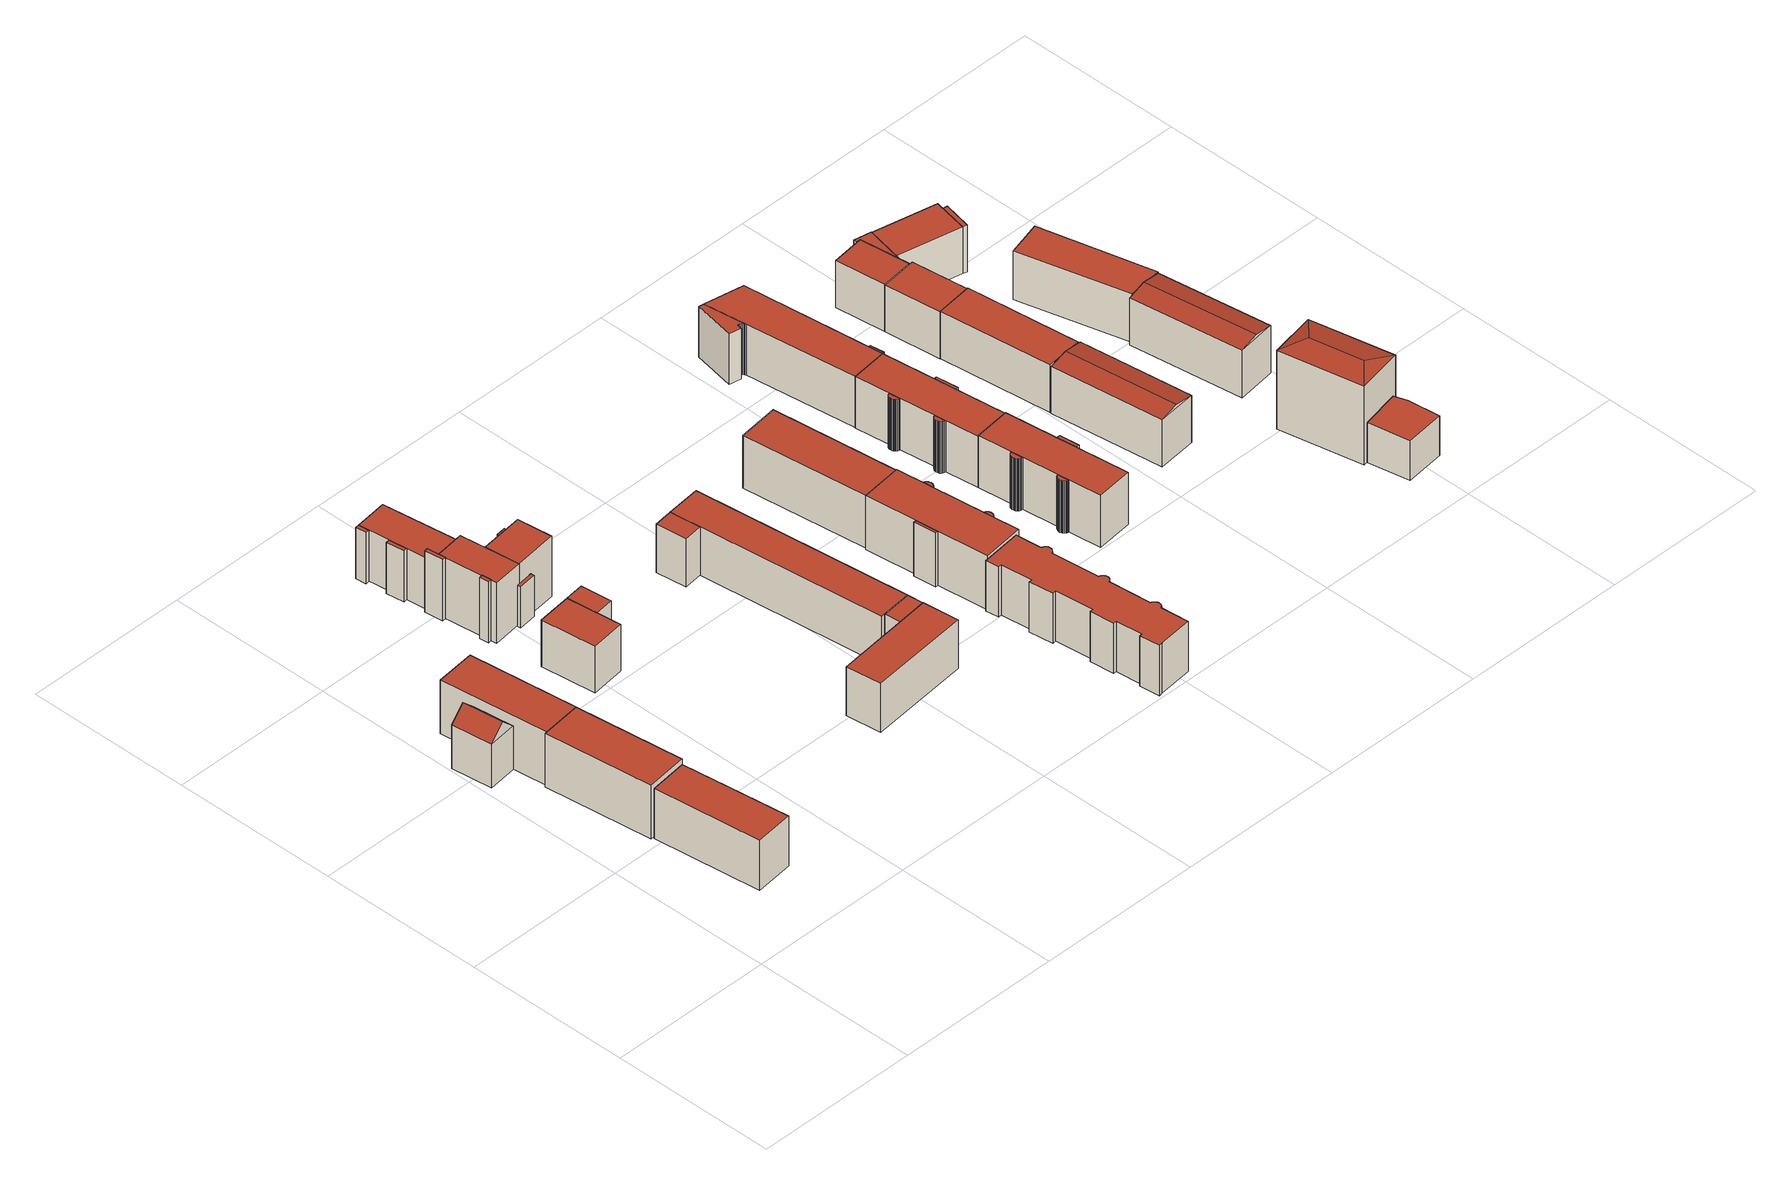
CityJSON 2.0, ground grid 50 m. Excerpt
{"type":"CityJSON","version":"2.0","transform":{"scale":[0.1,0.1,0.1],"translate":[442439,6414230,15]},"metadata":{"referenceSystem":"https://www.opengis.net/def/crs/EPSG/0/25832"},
"CityObjects":{
"building1":{"type":"Building","attributes":{"function":"31001_1010","yearOfConstruction":1978,"roofType":"1000","measuredHeight":16.1,"storeysAboveGround":5},"geometry":[{"type":"Solid","lod":"2","boundaries":[[[[0,1,2,3]],[[4,5,1,0]],[[6,7,5,4]],[[3,2,7,6]],[[4,0,3,6]],[[1,5,7,2]]]],"semantics":{"surfaces":[{"type":"WallSurface"},{"type":"RoofSurface","Flaechenneigung":"90","Flaechenrichtung":"0","Flaechengroesse":"380.455382994518"},{"type":"GroundSurface"}],"values":[[0,0,0,0,1,2]]}}]},
"building2":{"type":"Building","attributes":{"function":"31001_1010","yearOfConstruction":1948,"roofType":"1000","measuredHeight":17.22,"storeysAboveGround":5},"geometry":[{"type":"Solid","lod":"2","boundaries":[[[[8,9,10,11]],[[12,13,9,8]],[[14,15,13,12]],[[11,10,15,14]],[[12,8,11,14]],[[9,13,15,10]]]],"semantics":{"surfaces":[{"type":"WallSurface"},{"type":"RoofSurface","Flaechenneigung":"90","Flaechenrichtung":"0","Flaechengroesse":"412.696350018242"},{"type":"GroundSurface"}],"values":[[0,0,0,0,1,2]]}}]},
"building3":{"type":"Building","attributes":{"function":"31001_1010"},"children":["building3-1","building3-2"]},
"building3-1":{"type":"BuildingPart","attributes":{"roofType":"3100","measuredHeight":18.16,"storeysAboveGround":5},"parents":["building3"],"geometry":[{"type":"Solid","lod":"2","boundaries":[[[[16,17,18,19]],[[20,21,17,16]],[[22,23,21,20]],[[19,18,23,22]],[[16,24,20]],[[22,25,19]],[[19,25,24,16]],[[20,24,25,22]],[[17,21,23,18]]]],"semantics":{"surfaces":[{"type":"WallSurface"},{"type":"RoofSurface","Flaechenneigung":"46.410952858497","Flaechenrichtung":"83.1086391282907","Flaechengroesse":"74.8667655286618"},{"type":"RoofSurface","Flaechenneigung":"46.4108472745548","Flaechenrichtung":"263.121024955686","Flaechengroesse":"74.8646840907442"},{"type":"GroundSurface"}],"values":[[0,0,0,0,0,0,1,2,3]]}}]},
"building3-2":{"type":"BuildingPart","attributes":{"roofType":"1000","measuredHeight":17.25,"storeysAboveGround":5},"parents":["building3"],"geometry":[{"type":"Solid","lod":"2","boundaries":[[[[26,27,28,29]],[[30,31,27,26]],[[32,33,31,30]],[[29,28,33,32]],[[30,26,29,32]],[[27,31,33,28]]]],"semantics":{"surfaces":[{"type":"WallSurface"},{"type":"RoofSurface","Flaechenneigung":"90","Flaechenrichtung":"0","Flaechengroesse":"396.019967495987"},{"type":"GroundSurface"}],"values":[[0,0,0,0,1,2]]}}]},
"building4":{"type":"Building","attributes":{"function":"31001_1010"},"children":["building4-1","building4-2"]},
"building4-1":{"type":"BuildingPart","attributes":{"roofType":"1000","measuredHeight":15.04,"storeysAboveGround":5},"parents":["building4"],"geometry":[{"type":"Solid","lod":"2","boundaries":[[[[34,35,36,37]],[[38,39,35,34]],[[40,41,39,38]],[[37,36,41,40]],[[38,34,37,40]],[[35,39,41,36]]]],"semantics":{"surfaces":[{"type":"WallSurface"},{"type":"RoofSurface","Flaechenneigung":"90","Flaechenrichtung":"0","Flaechengroesse":"172.565308250796"},{"type":"GroundSurface"}],"values":[[0,0,0,0,1,2]]}}]},
"building4-2":{"type":"BuildingPart","attributes":{"roofType":"1000","measuredHeight":15.08,"storeysAboveGround":5},"parents":["building4"],"geometry":[{"type":"Solid","lod":"2","boundaries":[[[[42,43,35,44]],[[45,46,43,42]],[[47,48,46,45]],[[44,35,48,47]],[[45,42,44,47]],[[43,46,48,35]]]],"semantics":{"surfaces":[{"type":"WallSurface"},{"type":"RoofSurface","Flaechenneigung":"90","Flaechenrichtung":"0","Flaechengroesse":"54.0223267567452"},{"type":"GroundSurface"}],"values":[[0,0,0,0,1,2]]}}]},
"building5":{"type":"Building","attributes":{"function":"31001_1010"},"children":["building5-1","building5-2","building5-3","building5-4","building5-5","building5-6","building5-7","building5-8","building5-9","building5-10"]},
"building5-1":{"type":"BuildingPart","attributes":{"roofType":"1000","measuredHeight":16.4,"storeysAboveGround":6},"parents":["building5"],"geometry":[{"type":"Solid","lod":"2","boundaries":[[[[49,50,51,52]],[[53,54,50,49]],[[55,56,54,53]],[[52,51,56,55]],[[53,49,52,55]],[[50,54,56,51]]]],"semantics":{"surfaces":[{"type":"WallSurface"},{"type":"RoofSurface","Flaechenneigung":"90","Flaechenrichtung":"0","Flaechengroesse":"245.229367045518"},{"type":"GroundSurface"}],"values":[[0,0,0,0,1,2]]}}]},
"building5-2":{"type":"BuildingPart","attributes":{"roofType":"1000","measuredHeight":19.39,"storeysAboveGround":6},"parents":["building5"],"geometry":[{"type":"Solid","lod":"2","boundaries":[[[[57,58,59,60]],[[61,62,58,57]],[[63,56,62,61]],[[60,59,56,63]],[[61,57,60,63]],[[58,62,56,59]]]],"semantics":{"surfaces":[{"type":"WallSurface"},{"type":"RoofSurface","Flaechenneigung":"90","Flaechenrichtung":"0","Flaechengroesse":"166.635744183599"},{"type":"GroundSurface"}],"values":[[0,0,0,0,1,2]]}}]},
"building5-3":{"type":"BuildingPart","attributes":{"roofType":"1000","measuredHeight":19.39,"storeysAboveGround":6},"parents":["building5"],"geometry":[{"type":"Solid","lod":"2","boundaries":[[[[64,65,66,67]],[[68,69,65,64]],[[57,58,69,68]],[[67,66,58,57]],[[68,64,67,57]],[[65,69,58,66]]]],"semantics":{"surfaces":[{"type":"WallSurface"},{"type":"RoofSurface","Flaechenneigung":"90","Flaechenrichtung":"0","Flaechengroesse":"140.779600342464"},{"type":"GroundSurface"}],"values":[[0,0,0,0,1,2]]}}]},
"building5-4":{"type":"BuildingPart","attributes":{"roofType":"1000","measuredHeight":16.4,"storeysAboveGround":6},"parents":["building5"],"geometry":[{"type":"Solid","lod":"2","boundaries":[[[[70,71,72,73]],[[74,75,71,70]],[[52,51,75,74]],[[73,72,51,52]],[[74,70,73,52]],[[71,75,51,72]]]],"semantics":{"surfaces":[{"type":"WallSurface"},{"type":"RoofSurface","Flaechenneigung":"90","Flaechenrichtung":"0","Flaechengroesse":"3.63500041927223"},{"type":"GroundSurface"}],"values":[[0,0,0,0,1,2]]}}]},
"building5-5":{"type":"BuildingPart","attributes":{"roofType":"1000","measuredHeight":19.29,"storeysAboveGround":6},"parents":["building5"],"geometry":[{"type":"Solid","lod":"2","boundaries":[[[[76,77,78,79]],[[80,81,77,76]],[[82,83,81,80]],[[79,78,83,82]],[[80,76,79,82]],[[77,81,83,78]]]],"semantics":{"surfaces":[{"type":"WallSurface"},{"type":"RoofSurface","Flaechenneigung":"90","Flaechenrichtung":"0","Flaechengroesse":"1.69331110110293"},{"type":"GroundSurface"}],"values":[[0,0,0,0,1,2]]}}]},
"building5-6":{"type":"BuildingPart","attributes":{"roofType":"1000","measuredHeight":19.72,"storeysAboveGround":6},"parents":["building5"],"geometry":[{"type":"Solid","lod":"2","boundaries":[[[[84,85,86,87]],[[88,89,85,84]],[[90,91,89,88]],[[87,86,91,90]],[[88,84,87,90]],[[85,89,91,86]]]],"semantics":{"surfaces":[{"type":"WallSurface"},{"type":"RoofSurface","Flaechenneigung":"90","Flaechenrichtung":"0","Flaechengroesse":"6.18214656298032"},{"type":"GroundSurface"}],"values":[[0,0,0,0,1,2]]}}]},
"building5-7":{"type":"BuildingPart","attributes":{"roofType":"1000","measuredHeight":13.19,"storeysAboveGround":6},"parents":["building5"],"geometry":[{"type":"Solid","lod":"2","boundaries":[[[[92,93,94,95]],[[96,97,93,92]],[[98,99,97,96]],[[95,94,99,98]],[[96,92,95,98]],[[93,97,99,94]]]],"semantics":{"surfaces":[{"type":"WallSurface"},{"type":"RoofSurface","Flaechenneigung":"90","Flaechenrichtung":"0","Flaechengroesse":"6.1710811559746"},{"type":"GroundSurface"}],"values":[[0,0,0,0,1,2]]}}]},
"building5-8":{"type":"BuildingPart","attributes":{"roofType":"1000","measuredHeight":16.4,"storeysAboveGround":6},"parents":["building5"],"geometry":[{"type":"Solid","lod":"2","boundaries":[[[[100,101,102,103]],[[104,105,101,100]],[[106,107,105,104]],[[103,102,107,106]],[[104,100,103,106]],[[101,105,107,102]]]],"semantics":{"surfaces":[{"type":"WallSurface"},{"type":"RoofSurface","Flaechenneigung":"90","Flaechenrichtung":"0","Flaechengroesse":"6.06452048108495"},{"type":"GroundSurface"}],"values":[[0,0,0,0,1,2]]}}]},
"building5-9":{"type":"BuildingPart","attributes":{"roofType":"1000","measuredHeight":13.38,"storeysAboveGround":6},"parents":["building5"],"geometry":[{"type":"Solid","lod":"2","boundaries":[[[[108,109,110,111]],[[112,113,109,108]],[[114,115,113,112]],[[111,110,115,114]],[[112,108,111,114]],[[109,113,115,110]]]],"semantics":{"surfaces":[{"type":"WallSurface"},{"type":"RoofSurface","Flaechenneigung":"90","Flaechenrichtung":"0","Flaechengroesse":"4.09875118857427"},{"type":"GroundSurface"}],"values":[[0,0,0,0,1,2]]}}]},
"building5-10":{"type":"BuildingPart","attributes":{"roofType":"1000","measuredHeight":19.72,"storeysAboveGround":6},"parents":["building5"],"geometry":[{"type":"Solid","lod":"2","boundaries":[[[[116,117,118,119]],[[120,121,117,116]],[[122,123,121,120]],[[119,118,123,122]],[[120,116,119,122]],[[117,121,123,118]]]],"semantics":{"surfaces":[{"type":"WallSurface"},{"type":"RoofSurface","Flaechenneigung":"90","Flaechenrichtung":"0","Flaechengroesse":"3.04852354504068"},{"type":"GroundSurface"}],"values":[[0,0,0,0,1,2]]}}]},
"building6":{"type":"Building","attributes":{"function":"31001_1010"},"children":["building6-1","building6-2","building6-3","building6-4"]},
"building6-1":{"type":"BuildingPart","attributes":{"roofType":"1000","measuredHeight":15.73,"storeysAboveGround":5},"parents":["building6"],"geometry":[{"type":"Solid","lod":"2","boundaries":[[[[124,125,126,127]],[[128,129,125,124]],[[130,131,129,128]],[[127,126,131,130]],[[128,124,127,130]],[[125,129,131,126]]]],"semantics":{"surfaces":[{"type":"WallSurface"},{"type":"RoofSurface","Flaechenneigung":"90","Flaechenrichtung":"0","Flaechengroesse":"334.279677548303"},{"type":"GroundSurface"}],"values":[[0,0,0,0,1,2]]}}]},
"building6-2":{"type":"BuildingPart","attributes":{"roofType":"1000","measuredHeight":15.59,"storeysAboveGround":5},"parents":["building6"],"geometry":[{"type":"Solid","lod":"2","boundaries":[[[[132,133,134,135]],[[136,137,133,132]],[[138,125,137,136]],[[135,134,125,138]],[[136,132,135,138]],[[133,137,125,134]]]],"semantics":{"surfaces":[{"type":"WallSurface"},{"type":"RoofSurface","Flaechenneigung":"90","Flaechenrichtung":"0","Flaechengroesse":"43.9832919934759"},{"type":"GroundSurface"}],"values":[[0,0,0,0,1,2]]}}]},
"building6-3":{"type":"BuildingPart","attributes":{"roofType":"1000","measuredHeight":15.57,"storeysAboveGround":5},"parents":["building6"],"geometry":[{"type":"Solid","lod":"2","boundaries":[[[[139,140,141,142]],[[143,144,140,139]],[[136,137,144,143]],[[142,141,137,136]],[[143,139,142,136]],[[140,144,137,141]]]],"semantics":{"surfaces":[{"type":"WallSurface"},{"type":"RoofSurface","Flaechenneigung":"90","Flaechenrichtung":"0","Flaechengroesse":"674.885247984813"},{"type":"GroundSurface"}],"values":[[0,0,0,0,1,2]]}}]},
"building6-4":{"type":"BuildingPart","attributes":{"roofType":"1000","measuredHeight":15.53,"storeysAboveGround":5},"parents":["building6"],"geometry":[{"type":"Solid","lod":"2","boundaries":[[[[145,146,147,148]],[[149,150,146,145]],[[151,140,150,149]],[[148,147,140,151]],[[149,145,148,151]],[[146,150,140,147]]]],"semantics":{"surfaces":[{"type":"WallSurface"},{"type":"RoofSurface","Flaechenneigung":"90","Flaechenrichtung":"0","Flaechengroesse":"53.4246139249508"},{"type":"GroundSurface"}],"values":[[0,0,0,0,1,2]]}}]},
"building7":{"type":"Building","attributes":{"function":"31001_1010","yearOfConstruction":1978,"roofType":"1000","measuredHeight":16.1,"storeysAboveGround":5},"geometry":[{"type":"Solid","lod":"2","boundaries":[[[[152,153,154,155]],[[156,157,153,152]],[[158,159,157,156]],[[160,161,159,158]],[[162,163,161,160]],[[164,165,163,162]],[[166,167,165,164]],[[168,169,167,166]],[[170,171,169,168]],[[172,173,171,170]],[[174,175,173,172]],[[176,177,175,174]],[[178,179,177,176]],[[180,181,179,178]],[[182,183,181,180]],[[184,185,183,182]],[[186,187,185,184]],[[188,189,187,186]],[[190,191,189,188]],[[192,193,191,190]],[[194,195,193,192]],[[196,197,195,194]],[[198,199,197,196]],[[200,201,199,198]],[[202,203,201,200]],[[204,205,203,202]],[[206,207,205,204]],[[208,209,207,206]],[[210,211,209,208]],[[212,213,211,210]],[[214,215,213,212]],[[216,217,215,214]],[[218,219,217,216]],[[220,221,219,218]],[[222,223,221,220]],[[224,225,223,222]],[[226,227,225,224]],[[228,229,227,226]],[[230,231,229,228]],[[232,233,231,230]],[[234,235,233,232]],[[236,237,235,234]],[[238,239,237,236]],[[240,241,239,238]],[[242,243,241,240]],[[244,245,243,242]],[[246,247,245,244]],[[248,249,247,246]],[[250,251,249,248]],[[252,253,251,250]],[[254,255,253,252]],[[256,257,255,254]],[[258,259,257,256]],[[260,261,259,258]],[[262,263,261,260]],[[264,265,263,262]],[[266,267,265,264]],[[268,269,267,266]],[[270,271,269,268]],[[272,273,271,270]],[[274,275,273,272]],[[276,277,275,274]],[[278,279,277,276]],[[280,281,279,278]],[[282,283,281,280]],[[155,154,283,282]],[[280,278,276,274,272,270,268,266,264,262,260,258,256,254,252,250,248,246,244,242,240,238,236,234,232,230,228,226,224,222,220,218,216,214,212,210,208,206,204,202,200,198,196,194,192,190,188,186,184,182,180,178,176,174,172,170,168,166,164,162,160,158,156,152,155,282]],[[153,157,159,161,163,165,167,169,171,173,175,177,179,181,183,185,187,189,191,193,195,197,199,201,203,205,207,209,211,213,215,217,219,221,223,225,227,229,231,233,235,237,239,241,243,245,247,249,251,253,255,257,259,261,263,265,267,269,271,273,275,277,279,281,283,154]]]],"semantics":{"surfaces":[{"type":"WallSurface"},{"type":"RoofSurface","Flaechenneigung":"90","Flaechenrichtung":"0","Flaechengroesse":"625.924208595984"},{"type":"GroundSurface"}],"values":[[0,0,0,0,0,0,0,0,0,0,0,0,0,0,0,0,0,0,0,0,0,0,0,0,0,0,0,0,0,0,0,0,0,0,0,0,0,0,0,0,0,0,0,0,0,0,0,0,0,0,0,0,0,0,0,0,0,0,0,0,0,0,0,0,0,0,1,2]]}}]},
"building8":{"type":"Building","attributes":{"function":"31001_1010"},"children":["building8-1","building8-2","building8-3","building8-4"]},
"building8-1":{"type":"BuildingPart","attributes":{"roofType":"1000","measuredHeight":17.3,"storeysAboveGround":5},"parents":["building8"],"geometry":[{"type":"Solid","lod":"2","boundaries":[[[[284,285,286,287]],[[288,289,285,284]],[[290,291,289,288]],[[292,293,291,290]],[[294,295,293,292]],[[296,297,295,294]],[[298,299,297,296]],[[300,301,299,298]],[[302,303,301,300]],[[304,305,303,302]],[[306,307,305,304]],[[308,309,307,306]],[[310,311,309,308]],[[312,313,311,310]],[[314,315,313,312]],[[287,286,315,314]],[[312,310,308,306,304,302,300,298,296,294,292,290,288,284,287,314]],[[285,289,291,293,295,297,299,301,303,305,307,309,311,313,315,286]]]],"semantics":{"surfaces":[{"type":"WallSurface"},{"type":"RoofSurface","Flaechenneigung":"90","Flaechenrichtung":"0","Flaechengroesse":"2.19259077877182"},{"type":"GroundSurface"}],"values":[[0,0,0,0,0,0,0,0,0,0,0,0,0,0,0,0,1,2]]}}]},
"building8-2":{"type":"BuildingPart","attributes":{"roofType":"1000","measuredHeight":17.3,"storeysAboveGround":5},"parents":["building8"],"geometry":[{"type":"Solid","lod":"2","boundaries":[[[[316,317,318,319]],[[320,321,317,316]],[[322,323,321,320]],[[319,318,323,322]],[[320,316,319,322]],[[317,321,323,318]]]],"semantics":{"surfaces":[{"type":"WallSurface"},{"type":"RoofSurface","Flaechenneigung":"90","Flaechenrichtung":"0","Flaechengroesse":"479.091983489423"},{"type":"GroundSurface"}],"values":[[0,0,0,0,1,2]]}}]},
"building8-3":{"type":"BuildingPart","attributes":{"roofType":"1000","measuredHeight":17.3,"storeysAboveGround":5},"parents":["building8"],"geometry":[{"type":"Solid","lod":"2","boundaries":[[[[324,325,326,327]],[[328,329,325,324]],[[330,331,329,328]],[[327,326,331,330]],[[328,324,327,330]],[[325,329,331,326]]]],"semantics":{"surfaces":[{"type":"WallSurface"},{"type":"RoofSurface","Flaechenneigung":"90","Flaechenrichtung":"0","Flaechengroesse":"5.77959160488754"},{"type":"GroundSurface"}],"values":[[0,0,0,0,1,2]]}}]},
"building8-4":{"type":"BuildingPart","attributes":{"roofType":"1000","measuredHeight":17.3,"storeysAboveGround":5},"parents":["building8"],"geometry":[{"type":"Solid","lod":"2","boundaries":[[[[332,333,334,335]],[[336,337,333,332]],[[338,339,337,336]],[[340,341,339,338]],[[342,343,341,340]],[[344,345,343,342]],[[346,347,345,344]],[[348,349,347,346]],[[350,351,349,348]],[[352,353,351,350]],[[354,355,353,352]],[[356,357,355,354]],[[358,359,357,356]],[[360,361,359,358]],[[362,363,361,360]],[[335,334,363,362]],[[360,358,356,354,352,350,348,346,344,342,340,338,336,332,335,362]],[[333,337,339,341,343,345,347,349,351,353,355,357,359,361,363,334]]]],"semantics":{"surfaces":[{"type":"WallSurface"},{"type":"RoofSurface","Flaechenneigung":"90","Flaechenrichtung":"0","Flaechengroesse":"2.5002710421213"},{"type":"GroundSurface"}],"values":[[0,0,0,0,0,0,0,0,0,0,0,0,0,0,0,0,1,2]]}}]},
"building9":{"type":"Building","attributes":{"function":"31001_1010","yearOfConstruction":1957,"roofType":"1000","measuredHeight":16.88,"storeysAboveGround":5},"geometry":[{"type":"Solid","lod":"2","boundaries":[[[[364,365,366,367]],[[368,369,365,364]],[[320,370,369,368]],[[367,366,370,320]],[[368,364,367,320]],[[365,369,370,366]]]],"semantics":{"surfaces":[{"type":"WallSurface"},{"type":"RoofSurface","Flaechenneigung":"90","Flaechenrichtung":"0","Flaechengroesse":"467.030925998179"},{"type":"GroundSurface"}],"values":[[0,0,0,0,1,2]]}}]},
"building10":{"type":"Building","attributes":{"function":"31001_1010"},"children":["building10-1","building10-2","building10-3","building10-4"]},
"building10-1":{"type":"BuildingPart","attributes":{"roofType":"1000","measuredHeight":16.66,"storeysAboveGround":5},"parents":["building10"],"geometry":[{"type":"Solid","lod":"2","boundaries":[[[[371,372,373,374]],[[375,376,372,371]],[[377,378,376,375]],[[374,373,378,377]],[[375,371,374,377]],[[372,376,378,373]]]],"semantics":{"surfaces":[{"type":"WallSurface"},{"type":"RoofSurface","Flaechenneigung":"90","Flaechenrichtung":"0","Flaechengroesse":"6.61389811517772"},{"type":"GroundSurface"}],"values":[[0,0,0,0,1,2]]}}]},
"building10-2":{"type":"BuildingPart","attributes":{"roofType":"1000","measuredHeight":16.66,"storeysAboveGround":5},"parents":["building10"],"geometry":[{"type":"Solid","lod":"2","boundaries":[[[[379,380,381,382]],[[383,384,380,379]],[[385,386,384,383]],[[382,381,386,385]],[[383,379,382,385]],[[380,384,386,381]]]],"semantics":{"surfaces":[{"type":"WallSurface"},{"type":"RoofSurface","Flaechenneigung":"90","Flaechenrichtung":"0","Flaechengroesse":"421.779027987095"},{"type":"GroundSurface"}],"values":[[0,0,0,0,1,2]]}}]},
"building10-3":{"type":"BuildingPart","attributes":{"roofType":"1000","measuredHeight":16.66,"storeysAboveGround":5},"parents":["building10"],"geometry":[{"type":"Solid","lod":"2","boundaries":[[[[387,388,389,390]],[[391,392,388,387]],[[393,394,392,391]],[[395,396,394,393]],[[397,398,396,395]],[[399,400,398,397]],[[401,402,400,399]],[[403,404,402,401]],[[405,406,404,403]],[[407,408,406,405]],[[409,410,408,407]],[[411,412,410,409]],[[413,414,412,411]],[[415,416,414,413]],[[417,418,416,415]],[[419,420,418,417]],[[421,422,420,419]],[[390,389,422,421]],[[419,417,415,413,411,409,407,405,403,401,399,397,395,393,391,387,390,421]],[[388,392,394,396,398,400,402,404,406,408,410,412,414,416,418,420,422,389]]]],"semantics":{"surfaces":[{"type":"WallSurface"},{"type":"RoofSurface","Flaechenneigung":"90","Flaechenrichtung":"0","Flaechengroesse":"4.27897090270691"},{"type":"GroundSurface"}],"values":[[0,0,0,0,0,0,0,0,0,0,0,0,0,0,0,0,0,0,1,2]]}}]},
"building10-4":{"type":"BuildingPart","attributes":{"roofType":"1000","measuredHeight":16.66,"storeysAboveGround":5},"parents":["building10"],"geometry":[{"type":"Solid","lod":"2","boundaries":[[[[423,424,425,426]],[[427,428,424,423]],[[429,430,428,427]],[[431,432,430,429]],[[433,434,432,431]],[[435,436,434,433]],[[437,438,436,435]],[[439,440,438,437]],[[441,442,440,439]],[[443,444,442,441]],[[445,446,444,443]],[[447,448,446,445]],[[449,450,448,447]],[[451,452,450,449]],[[453,454,452,451]],[[455,456,454,453]],[[426,425,456,455]],[[453,451,449,447,445,443,441,439,437,435,433,431,429,427,423,426,455]],[[424,428,430,432,434,436,438,440,442,444,446,448,450,452,454,456,425]]]],"semantics":{"surfaces":[{"type":"WallSurface"},{"type":"RoofSurface","Flaechenneigung":"90","Flaechenrichtung":"0","Flaechengroesse":"3.66067107219806"},{"type":"GroundSurface"}],"values":[[0,0,0,0,0,0,0,0,0,0,0,0,0,0,0,0,0,1,2]]}}]},
"building11":{"type":"Building","attributes":{"function":"31001_1010"},"children":["building11-1","building11-2","building11-3","building11-4"]},
"building11-1":{"type":"BuildingPart","attributes":{"roofType":"1000","measuredHeight":16.48,"storeysAboveGround":5},"parents":["building11"],"geometry":[{"type":"Solid","lod":"2","boundaries":[[[[457,458,459,460]],[[461,386,458,457]],[[462,384,386,461]],[[460,459,384,462]],[[461,457,460,462]],[[458,386,384,459]]]],"semantics":{"surfaces":[{"type":"WallSurface"},{"type":"RoofSurface","Flaechenneigung":"90","Flaechenrichtung":"0","Flaechengroesse":"422.031983972737"},{"type":"GroundSurface"}],"values":[[0,0,0,0,1,2]]}}]},
"building11-2":{"type":"BuildingPart","attributes":{"roofType":"1000","measuredHeight":16.48,"storeysAboveGround":5},"parents":["building11"],"geometry":[{"type":"Solid","lod":"2","boundaries":[[[[463,464,465,466]],[[467,468,464,463]],[[469,470,468,467]],[[466,465,470,469]],[[467,463,466,469]],[[464,468,470,465]]]],"semantics":{"surfaces":[{"type":"WallSurface"},{"type":"RoofSurface","Flaechenneigung":"90","Flaechenrichtung":"0","Flaechengroesse":"5.78388195174128"},{"type":"GroundSurface"}],"values":[[0,0,0,0,1,2]]}}]},
"building11-3":{"type":"BuildingPart","attributes":{"roofType":"1000","measuredHeight":16.48,"storeysAboveGround":5},"parents":["building11"],"geometry":[{"type":"Solid","lod":"2","boundaries":[[[[471,472,473,474]],[[475,476,472,471]],[[477,478,476,475]],[[479,480,478,477]],[[481,482,480,479]],[[483,484,482,481]],[[485,486,484,483]],[[487,488,486,485]],[[489,490,488,487]],[[491,492,490,489]],[[493,494,492,491]],[[495,496,494,493]],[[497,498,496,495]],[[499,500,498,497]],[[501,502,500,499]],[[503,504,502,501]],[[474,473,504,503]],[[501,499,497,495,493,491,489,487,485,483,481,479,477,475,471,474,503]],[[472,476,478,480,482,484,486,488,490,492,494,496,498,500,502,504,473]]]],"semantics":{"surfaces":[{"type":"WallSurface"},{"type":"RoofSurface","Flaechenneigung":"90","Flaechenrichtung":"0","Flaechengroesse":"3.6473495853196"},{"type":"GroundSurface"}],"values":[[0,0,0,0,0,0,0,0,0,0,0,0,0,0,0,0,0,1,2]]}}]},
"building11-4":{"type":"BuildingPart","attributes":{"roofType":"1000","measuredHeight":16.48,"storeysAboveGround":5},"parents":["building11"],"geometry":[{"type":"Solid","lod":"2","boundaries":[[[[505,506,507,508]],[[509,510,506,505]],[[511,512,510,509]],[[513,514,512,511]],[[515,516,514,513]],[[517,518,516,515]],[[519,520,518,517]],[[521,522,520,519]],[[523,524,522,521]],[[525,526,524,523]],[[527,528,526,525]],[[529,530,528,527]],[[531,532,530,529]],[[533,534,532,531]],[[535,536,534,533]],[[537,538,536,535]],[[508,507,538,537]],[[535,533,531,529,527,525,523,521,519,517,515,513,511,509,505,508,537]],[[506,510,512,514,516,518,520,522,524,526,528,530,532,534,536,538,507]]]],"semantics":{"surfaces":[{"type":"WallSurface"},{"type":"RoofSurface","Flaechenneigung":"90","Flaechenrichtung":"0","Flaechengroesse":"3.60292985347597"},{"type":"GroundSurface"}],"values":[[0,0,0,0,0,0,0,0,0,0,0,0,0,0,0,0,0,1,2]]}}]},
"building12":{"type":"Building","attributes":{"function":"31001_1010"},"children":["building12-1","building12-2","building12-3"]},
"building12-1":{"type":"BuildingPart","attributes":{"roofType":"1000","measuredHeight":16.17,"storeysAboveGround":5},"parents":["building12"],"geometry":[{"type":"Solid","lod":"2","boundaries":[[[[539,540,541,542]],[[543,544,540,539]],[[545,546,544,543]],[[547,548,546,545]],[[549,550,548,547]],[[551,552,550,549]],[[553,554,552,551]],[[555,556,554,553]],[[557,558,556,555]],[[559,560,558,557]],[[561,562,560,559]],[[542,541,562,561]],[[559,557,555,553,551,549,547,545,543,539,542,561]],[[540,544,546,548,550,552,554,556,558,560,562,541]]]],"semantics":{"surfaces":[{"type":"WallSurface"},{"type":"RoofSurface","Flaechenneigung":"90","Flaechenrichtung":"0","Flaechengroesse":"45.0672993277858"},{"type":"GroundSurface"}],"values":[[0,0,0,0,0,0,0,0,0,0,0,0,1,2]]}}]},
"building12-2":{"type":"BuildingPart","attributes":{"roofType":"1000","measuredHeight":16.26,"storeysAboveGround":5},"parents":["building12"],"geometry":[{"type":"Solid","lod":"2","boundaries":[[[[563,564,540,565]],[[457,566,564,563]],[[460,567,566,457]],[[565,540,567,460]],[[457,563,565,460]],[[564,566,567,540]]]],"semantics":{"surfaces":[{"type":"WallSurface"},{"type":"RoofSurface","Flaechenneigung":"90","Flaechenrichtung":"0","Flaechengroesse":"506.695983786606"},{"type":"GroundSurface"}],"values":[[0,0,0,0,1,2]]}}]},
"building12-3":{"type":"BuildingPart","attributes":{"roofType":"1000","measuredHeight":16.26,"storeysAboveGround":5},"parents":["building12"],"geometry":[{"type":"Solid","lod":"2","boundaries":[[[[568,569,570,571]],[[572,573,569,568]],[[457,566,573,572]],[[571,570,566,457]],[[572,568,571,457]],[[569,573,566,570]]]],"semantics":{"surfaces":[{"type":"WallSurface"},{"type":"RoofSurface","Flaechenneigung":"90","Flaechenrichtung":"0","Flaechengroesse":"2.48181500046834"},{"type":"GroundSurface"}],"values":[[0,0,0,0,1,2]]}}]},
"building13":{"type":"Building","attributes":{"function":"31001_1010","yearOfConstruction":1957,"roofType":"3100","measuredHeight":16.25,"storeysAboveGround":5},"geometry":[{"type":"Solid","lod":"2","boundaries":[[[[574,575,576,577]],[[578,579,575,574]],[[580,581,579,578]],[[577,576,581,580]],[[574,582,578]],[[580,583,577]],[[577,583,582,574]],[[578,582,583,580]],[[575,579,581,576]]]],"semantics":{"surfaces":[{"type":"WallSurface"},{"type":"RoofSurface","Flaechenneigung":"79.4906333387829","Flaechenrichtung":"82.7153334581654","Flaechengroesse":"207.014255778824"},{"type":"RoofSurface","Flaechenneigung":"79.4907121724167","Flaechenrichtung":"262.794639672095","Flaechengroesse":"207.016208040833"},{"type":"GroundSurface"}],"values":[[0,0,0,0,0,0,1,2,3]]}}]},
"building14":{"type":"Building","attributes":{"function":"31001_1010","yearOfConstruction":1978,"roofType":"1000","measuredHeight":15.16,"storeysAboveGround":5},"geometry":[{"type":"Solid","lod":"2","boundaries":[[[[584,585,586,587]],[[588,589,585,584]],[[590,591,589,588]],[[587,586,591,590]],[[588,584,587,590]],[[585,589,591,586]]]],"semantics":{"surfaces":[{"type":"WallSurface"},{"type":"RoofSurface","Flaechenneigung":"90","Flaechenrichtung":"0","Flaechengroesse":"380.854584483487"},{"type":"GroundSurface"}],"values":[[0,0,0,0,1,2]]}}]},
"building15":{"type":"Building","attributes":{"function":"31001_1010"},"children":["building15-1","building15-2","building15-3","building15-4","building15-5"]},
"building15-1":{"type":"BuildingPart","attributes":{"roofType":"1000","measuredHeight":15.11,"storeysAboveGround":5},"parents":["building15"],"geometry":[{"type":"Solid","lod":"2","boundaries":[[[[592,593,594,595]],[[596,597,593,592]],[[598,599,597,596]],[[595,594,599,598]],[[596,592,595,598]],[[593,597,599,594]]]],"semantics":{"surfaces":[{"type":"WallSurface"},{"type":"RoofSurface","Flaechenneigung":"90","Flaechenrichtung":"0","Flaechengroesse":"153.945228450597"},{"type":"GroundSurface"}],"values":[[0,0,0,0,1,2]]}}]},
"building15-2":{"type":"BuildingPart","attributes":{"roofType":"1000","measuredHeight":14.98,"storeysAboveGround":5},"parents":["building15"],"geometry":[{"type":"Solid","lod":"2","boundaries":[[[[600,601,602,603]],[[604,605,601,600]],[[606,607,605,604]],[[603,602,607,606]],[[604,600,603,606]],[[601,605,607,602]]]],"semantics":{"surfaces":[{"type":"WallSurface"},{"type":"RoofSurface","Flaechenneigung":"90","Flaechenrichtung":"0","Flaechengroesse":"216.339696195112"},{"type":"GroundSurface"}],"values":[[0,0,0,0,1,2]]}}]},
"building15-3":{"type":"BuildingPart","attributes":{"roofType":"1000","measuredHeight":14.99,"storeysAboveGround":5},"parents":["building15"],"geometry":[{"type":"Solid","lod":"2","boundaries":[[[[608,609,610,611]],[[612,613,609,608]],[[614,597,613,612]],[[611,610,597,614]],[[612,608,611,614]],[[609,613,597,610]]]],"semantics":{"surfaces":[{"type":"WallSurface"},{"type":"RoofSurface","Flaechenneigung":"90","Flaechenrichtung":"0","Flaechengroesse":"191.774977367349"},{"type":"GroundSurface"}],"values":[[0,0,0,0,1,2]]}}]},
"building15-4":{"type":"BuildingPart","attributes":{"roofType":"1000","measuredHeight":14.98,"storeysAboveGround":5},"parents":["building15"],"geometry":[{"type":"Solid","lod":"2","boundaries":[[[[615,616,617,618]],[[619,620,616,615]],[[604,605,620,619]],[[618,617,605,604]],[[619,615,618,604]],[[616,620,605,617]]]],"semantics":{"surfaces":[{"type":"WallSurface"},{"type":"RoofSurface","Flaechenneigung":"90","Flaechenrichtung":"0","Flaechengroesse":"12.4320358685931"},{"type":"GroundSurface"}],"values":[[0,0,0,0,1,2]]}}]},
"building15-5":{"type":"BuildingPart","attributes":{"roofType":"1000","measuredHeight":15.16,"storeysAboveGround":5},"parents":["building15"],"geometry":[{"type":"Solid","lod":"2","boundaries":[[[[621,622,623,624]],[[625,602,622,621]],[[626,627,602,625]],[[628,594,627,626]],[[624,623,594,628]],[[626,625,621,624,628]],[[622,602,627,594,623]]]],"semantics":{"surfaces":[{"type":"WallSurface"},{"type":"RoofSurface","Flaechenneigung":"90","Flaechenrichtung":"0","Flaechengroesse":"25.3784921118611"},{"type":"GroundSurface"}],"values":[[0,0,0,0,0,1,2]]}}]},
"building16":{"type":"Building","attributes":{"function":"31001_1010","yearOfConstruction":1968,"roofType":"1000","measuredHeight":12.8,"storeysAboveGround":4},"geometry":[{"type":"Solid","lod":"2","boundaries":[[[[629,630,631,632]],[[633,634,630,629]],[[635,636,634,633]],[[637,638,636,635]],[[632,631,638,637]],[[635,633,629,632,637]],[[630,634,636,638,631]]]],"semantics":{"surfaces":[{"type":"WallSurface"},{"type":"RoofSurface","Flaechenneigung":"90","Flaechenrichtung":"0","Flaechengroesse":"162.184296997844"},{"type":"GroundSurface"}],"values":[[0,0,0,0,0,1,2]]}}]},
"building17":{"type":"Building","attributes":{"function":"31001_1010","yearOfConstruction":1968,"roofType":"3200","measuredHeight":26.52,"storeysAboveGround":9},"geometry":[{"type":"Solid","lod":"2","boundaries":[[[[639,640,641,642]],[[643,644,640,639]],[[645,646,644,643]],[[642,641,646,645]],[[639,647,643]],[[645,648,642]],[[642,648,647,639]],[[643,647,648,645]],[[640,644,646,641]]]],"semantics":{"surfaces":[{"type":"WallSurface"},{"type":"RoofSurface","Flaechenneigung":"74.0783876585805","Flaechenrichtung":"168.417439500248","Flaechengroesse":"34.1918343281827"},{"type":"RoofSurface","Flaechenneigung":"74.0782754324864","Flaechenrichtung":"348.417439591703","Flaechengroesse":"34.191834332494"},{"type":"RoofSurface","Flaechenneigung":"79.4880171231986","Flaechenrichtung":"78.4186592217096","Flaechengroesse":"150.976076305741"},{"type":"RoofSurface","Flaechenneigung":"79.4880340211222","Flaechenrichtung":"258.418659224137","Flaechengroesse":"150.976076299606"},{"type":"GroundSurface"}],"values":[[0,0,0,0,1,2,3,4,5]]}}]},
"building18":{"type":"Building","attributes":{"function":"31001_1010","yearOfConstruction":1957,"roofType":"3100","measuredHeight":16.28,"storeysAboveGround":5},"geometry":[{"type":"Solid","lod":"2","boundaries":[[[[649,650,651,652]],[[653,654,650,649]],[[655,656,654,653]],[[652,651,656,655]],[[649,657,653]],[[655,658,652]],[[652,658,657,649]],[[653,657,658,655]],[[650,654,656,651]]]],"semantics":{"surfaces":[{"type":"WallSurface"},{"type":"RoofSurface","Flaechenneigung":"79.5272803375976","Flaechenrichtung":"81.952486359205","Flaechengroesse":"205.375853432373"},{"type":"RoofSurface","Flaechenneigung":"79.5272746201751","Flaechenrichtung":"261.950595209853","Flaechengroesse":"205.370619285064"},{"type":"GroundSurface"}],"values":[[0,0,0,0,0,0,1,2,3]]}}]},
"building19":{"type":"Building","attributes":{"function":"31001_1010","yearOfConstruction":1978,"roofType":"1000","measuredHeight":15.54,"storeysAboveGround":5},"geometry":[{"type":"Solid","lod":"2","boundaries":[[[[659,660,651,661]],[[662,663,660,659]],[[664,665,663,662]],[[661,651,665,664]],[[662,659,661,664]],[[660,663,665,651]]]],"semantics":{"surfaces":[{"type":"WallSurface"},{"type":"RoofSurface","Flaechenneigung":"90","Flaechenrichtung":"0","Flaechengroesse":"369.635827507055"},{"type":"GroundSurface"}],"values":[[0,0,0,0,1,2]]}}]}
},
"vertices":[
[315,211,170],[315,211,9],[275,536,9],[275,536,170],[199,197,170],[199,197,9],[161,522,170],[161,522,9],
[275,536,187],[275,536,15],[236,862,15],[236,862,187],[150,521,187],[150,521,15],[111,847,187],[111,847,15],
[104,949,156],[104,949,16],[89,1071,16],[89,1071,156],[16,938,156],[16,938,16],[1,1060,156],[1,1060,16],[60,943,198],[45,1065,198],
[197,1187,188],[197,1187,16],[77,1173,16],[77,1173,188],[236,862,188],[236,862,16],[116,847,188],[116,847,16],
[535,1182,169],[535,1182,19],[432,1170,19],[432,1170,169],[555,1017,169],[555,1017,19],[451,1005,169],[451,1005,19],
[592,1189,170],[592,1189,19],[535,1182,170],[603,1096,170],[603,1096,19],[546,1089,170],[546,1089,19],
[463,1743,186],[463,1743,22],[365,1731,22],[365,1731,186],[495,1500,186],[495,1500,22],[394,1487,186],[394,1487,22],
[508,1319,216],[508,1319,22],[485,1499,22],[485,1499,216],[416,1308,216],[416,1308,22],[394,1487,216],
[627,1440,216],[627,1440,22],[495,1424,22],[495,1424,216],[639,1335,216],[639,1335,22],
[357,1697,186],[357,1697,22],[368,1699,22],[368,1699,186],[354,1730,186],[354,1730,22],
[552,1437,215],[552,1437,22],[552,1431,22],[552,1431,215],[580,1441,215],[580,1441,22],[581,1435,215],[581,1435,22],
[386,1463,219],[386,1463,22],[397,1464,22],[397,1464,219],[379,1518,219],[379,1518,22],[390,1520,219],[390,1520,22],
[555,1313,154],[555,1313,22],[553,1324,22],[553,1324,154],[499,1306,154],[499,1306,22],[498,1318,154],[498,1318,22],
[372,1581,186],[372,1581,22],[383,1583,22],[383,1583,186],[365,1636,186],[365,1636,22],[376,1637,186],[376,1637,22],
[642,1406,156],[642,1406,22],[631,1404,22],[631,1404,156],[647,1369,156],[647,1369,22],[635,1367,156],[635,1367,22],
[403,1323,219],[403,1323,22],[414,1325,22],[414,1325,219],[400,1351,219],[400,1351,22],[411,1352,219],[411,1352,22],
[1131,540,170],[1131,540,13],[823,506,13],[823,506,170],[1144,432,170],[1144,432,13],[836,400,170],[836,400,13],
[1035,578,169],[1035,578,13],[1040,530,13],[1040,530,169],[1126,588,169],[1126,588,13],[1131,540,169],
[949,1229,169],[949,1229,13],[1023,577,13],[1023,577,169],[1051,1240,169],[1051,1240,13],
[902,1130,168],[902,1130,13],[960,1137,13],[960,1137,168],[892,1222,168],[892,1222,13],[949,1229,168],
[1367,501,171],[1367,501,10],[1378,408,10],[1378,408,171],[1357,500,171],[1357,500,10],[1352,540,171],[1352,540,10],[1361,541,171],[1361,541,10],[1475,555,171],[1475,555,10],[1483,477,171],[1483,477,10],[1486,476,171],[1486,476,10],[1489,475,171],[1489,475,10],[1491,474,171],[1491,474,10],[1494,472,171],[1494,472,10],[1495,470,171],[1495,470,10],[1497,467,171],[1497,467,10],[1498,465,171],[1498,465,10],[1498,462,171],[1498,462,10],[1498,459,171],[1498,459,10],[1498,456,171],[1498,456,10],[1497,454,171],[1497,454,10],[1496,451,171],[1496,451,10],[1494,449,171],[1494,449,10],[1492,447,171],[1492,447,10],[1490,445,171],[1490,445,10],[1487,444,171],[1487,444,10],[1502,299,171],[1502,299,10],[1505,298,171],[1505,298,10],[1508,297,171],[1508,297,10],[1510,295,171],[1510,295,10],[1513,293,171],[1513,293,10],[1514,291,171],[1514,291,10],[1516,288,171],[1516,288,10],[1516,285,171],[1516,285,10],[1517,282,171],[1517,282,10],[1517,279,171],[1517,279,10],[1516,276,171],[1516,276,10],[1515,274,171],[1515,274,10],[1513,271,171],[1513,271,10],[1511,269,171],[1511,269,10],[1509,267,171],[1509,267,10],[1506,266,171],[1506,266,10],[1519,138,171],[1519,138,10],[1522,137,171],[1522,137,10],[1525,135,171],[1525,135,10],[1527,133,171],[1527,133,10],[1529,131,171],[1529,131,10],[1531,128,171],[1531,128,10],[1532,126,171],[1532,126,10],[1533,123,171],[1533,123,10],[1533,119,171],[1533,119,10],[1532,116,171],[1532,116,10],[1531,113,171],[1531,113,10],[1530,111,171],[1530,111,10],[1528,108,171],[1528,108,10],[1525,106,171],[1525,106,10],[1523,105,171],[1523,105,10],[1532,21,171],[1532,21,10],[1428,9,171],[1428,9,10],[1416,7,171],[1416,7,10],[1409,68,171],[1409,68,10],[1417,69,171],[1417,69,10],[1408,148,171],[1408,148,10],[1399,147,171],[1399,147,10],[1391,220,171],[1391,220,10],[1401,222,171],[1401,222,10],[1388,336,171],[1388,336,10],[1377,334,171],[1377,334,10],[1368,407,171],[1368,407,10],
[1479,663,180],[1479,663,7],[1476,664,7],[1476,664,180],[1481,662,180],[1481,662,7],[1483,660,180],[1483,660,7],[1484,658,180],[1484,658,7],[1485,655,180],[1485,655,7],[1486,653,180],[1486,653,7],[1486,650,180],[1486,650,7],[1486,648,180],[1486,648,7],[1486,645,180],[1486,645,7],[1485,643,180],[1485,643,7],[1483,640,180],[1483,640,7],[1482,638,180],[1482,638,7],[1480,637,180],[1480,637,7],[1478,636,180],[1478,636,7],[1474,665,180],[1474,665,7],
[1361,541,180],[1361,541,7],[1487,557,7],[1487,557,180],[1318,918,180],[1318,918,7],[1443,933,180],[1443,933,7],
[1335,694,180],[1335,694,7],[1343,695,7],[1343,695,180],[1327,762,180],[1327,762,7],[1336,763,180],[1336,763,7],
[1455,851,180],[1455,851,7],[1453,852,7],[1453,852,180],[1458,850,180],[1458,850,7],[1460,848,180],[1460,848,7],[1462,846,180],[1462,846,7],[1463,844,180],[1463,844,7],[1464,842,180],[1464,842,7],[1465,839,180],[1465,839,7],[1466,836,180],[1466,836,7],[1465,834,180],[1465,834,7],[1465,831,180],[1465,831,7],[1464,828,180],[1464,828,7],[1462,826,180],[1462,826,7],[1461,824,180],[1461,824,7],[1459,822,180],[1459,822,7],[1456,821,180],[1456,821,7],
[1396,1309,180],[1396,1309,11],[1273,1294,11],[1273,1294,180],[1440,932,180],[1440,932,11],[1318,918,11],
[1803,733,181],[1803,733,14],[1811,672,14],[1811,672,181],[1814,734,181],[1814,734,14],[1821,674,181],[1821,674,14],
[1719,501,181],[1719,501,14],[1830,514,14],[1830,514,181],[1674,877,181],[1674,877,14],[1784,890,181],[1784,890,14],
[1687,741,181],[1687,741,14],[1690,740,14],[1690,740,181],[1684,742,181],[1684,742,14],[1681,743,181],[1681,743,14],[1679,745,181],[1679,745,14],[1677,747,181],[1677,747,14],[1675,749,181],[1675,749,14],[1674,752,181],[1674,752,14],[1673,755,181],[1673,755,14],[1672,758,181],[1672,758,14],[1673,761,181],[1673,761,14],[1673,764,181],[1673,764,14],[1674,767,181],[1674,767,14],[1676,770,181],[1676,770,14],[1678,772,181],[1678,772,14],[1680,774,181],[1680,774,14],[1683,775,181],[1683,775,14],[1686,777,181],[1686,777,14],
[1705,599,181],[1705,599,14],[1707,599,14],[1707,599,181],[1702,600,181],[1702,600,14],[1699,601,181],[1699,601,14],[1697,603,181],[1697,603,14],[1695,606,181],[1695,606,14],[1693,608,181],[1693,608,14],[1692,611,181],[1692,611,14],[1691,614,181],[1691,614,14],[1691,617,181],[1691,617,14],[1692,620,181],[1692,620,14],[1693,623,181],[1693,623,14],[1694,626,181],[1694,626,14],[1696,629,181],[1696,629,14],[1698,631,181],[1698,631,14],[1701,632,181],[1701,632,14],[1703,633,181],[1703,633,14],
[1738,1266,179],[1738,1266,14],[1627,1253,14],[1627,1253,179],[1784,890,179],[1674,877,179],
[1766,1109,179],[1766,1109,14],[1757,1108,14],[1757,1108,179],[1774,1042,179],[1774,1042,14],[1765,1041,179],[1765,1041,14],
[1658,977,179],[1658,977,14],[1661,976,14],[1661,976,179],[1655,978,179],[1655,978,14],[1653,979,179],[1653,979,14],[1650,981,179],[1650,981,14],[1648,983,179],[1648,983,14],[1647,986,179],[1647,986,14],[1646,989,179],[1646,989,14],[1645,992,179],[1645,992,14],[1645,995,179],[1645,995,14],[1645,998,179],[1645,998,14],[1646,1000,179],[1646,1000,14],[1648,1003,179],[1648,1003,14],[1650,1006,179],[1650,1006,14],[1652,1008,179],[1652,1008,14],[1654,1009,179],[1654,1009,14],[1657,1010,179],[1657,1010,14],
[1641,1116,179],[1641,1116,14],[1644,1116,14],[1644,1116,179],[1638,1117,179],[1638,1117,14],[1635,1119,179],[1635,1119,14],[1633,1121,179],[1633,1121,14],[1631,1123,179],[1631,1123,14],[1630,1125,179],[1630,1125,14],[1628,1128,179],[1628,1128,14],[1628,1131,179],[1628,1131,14],[1628,1134,179],[1628,1134,14],[1628,1137,179],[1628,1137,14],[1629,1140,179],[1629,1140,14],[1630,1142,179],[1630,1142,14],[1632,1145,179],[1632,1145,14],[1634,1147,179],[1634,1147,14],[1637,1148,179],[1637,1148,14],[1640,1149,179],[1640,1149,14],
[1569,1714,178],[1569,1714,16],[1554,1717,16],[1554,1717,178],[1586,1584,178],[1586,1584,16],[1584,1587,178],[1584,1587,16],[1583,1590,178],[1583,1590,16],[1581,1592,178],[1581,1592,16],[1578,1595,178],[1578,1595,16],[1575,1597,178],[1575,1597,16],[1572,1598,178],[1572,1598,16],[1569,1599,178],[1569,1599,16],[1566,1583,178],[1566,1583,16],[1530,1590,178],[1530,1590,16],
[1688,1692,179],[1688,1692,16],[1569,1714,179],[1738,1266,16],[1627,1253,16],
[1739,1309,179],[1739,1309,16],[1734,1309,16],[1734,1309,179],[1744,1267,179],[1744,1267,16],
[2169,626,158],[2169,626,7],[2126,965,7],[2126,965,158],[2051,612,158],[2051,612,7],[2008,951,158],[2008,951,7],[2110,619,169],[2067,958,169],
[2077,1302,164],[2077,1302,12],[1965,1289,12],[1965,1289,164],[2117,964,164],[2117,964,12],[2006,951,164],[2006,951,12],
[2045,1471,162],[2045,1471,11],[2027,1622,11],[2027,1622,162],[1945,1459,162],[1945,1459,11],[1927,1610,162],[1927,1610,11],
[2259,1582,161],[2259,1582,11],[2066,1622,11],[2066,1622,161],[2238,1475,161],[2238,1475,11],[2044,1515,161],[2044,1515,11],
[2077,1302,161],[2077,1302,11],[2056,1472,11],[2056,1472,161],[1965,1289,161],[1965,1289,11],[1945,1459,161],
[2269,1558,161],[2269,1558,11],[2255,1560,11],[2255,1560,161],[2251,1472,161],[2251,1472,11],
[2014,1632,163],[2014,1632,11],[2015,1621,11],[2015,1621,163],[2066,1622,163],[2041,1503,163],[2041,1503,11],[2027,1622,163],
[2525,280,143],[2525,280,15],[2408,256,15],[2408,256,143],[2539,242,143],[2539,242,15],[2550,146,143],[2550,146,15],[2431,131,143],[2431,131,15],
[2535,282,267],[2535,282,15],[2484,532,15],[2484,532,267],[2396,254,267],[2396,254,15],[2345,504,267],[2345,504,15],[2456,313,280],[2424,472,280],
[2490,665,165],[2490,665,13],[2442,1004,13],[2442,1004,165],[2373,650,165],[2373,650,13],[2325,989,165],[2325,989,13],[2432,657,176],[2384,997,176],
[2336,991,169],[2336,991,13],[2442,1004,169],[2251,1316,169],[2251,1316,13],[2357,1344,169],[2357,1344,13]
]}
